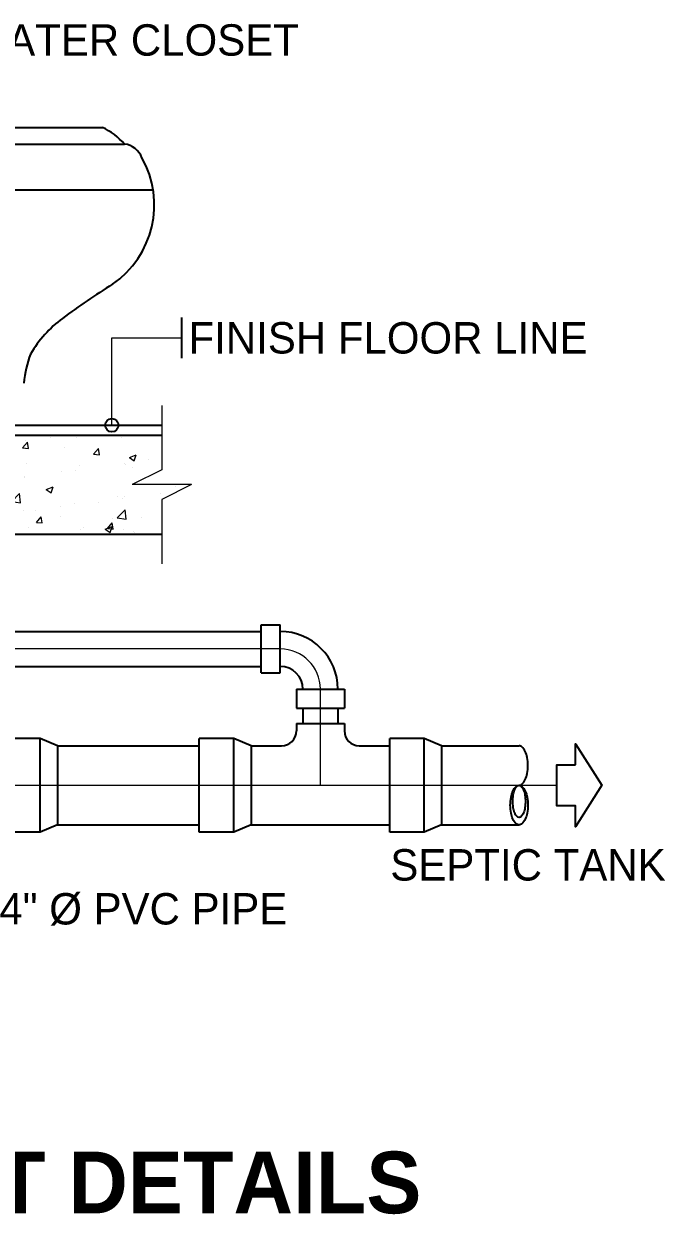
# Model space of a CAD drawing. Header units: millimetres. Extents: x 1634676 to 2568129, y -408635 to -190573.
# Drawn here: x 2531775 to 2535932, y -335796 to -328079 of the extents above; entities that cross this region are included whole.
import ezdxf
from ezdxf.enums import TextEntityAlignment as Align

# ---------------------------------------------------------------- set-up
doc = ezdxf.new("R2010")
doc.units = ezdxf.units.MM
doc.header["$MEASUREMENT"] = 0
doc.layers.get('0').update_dxf_attribs({"lineweight": 15})
for name, color, linetype in [('2', 2, 'Continuous'), ('FLR.PLAN', 1, 'Continuous'), ('TXT', 4, 'Continuous'), ('WALL', 4, 'Continuous'), ('windoor', 1, 'Continuous')]:
    doc.layers.add(name, color=color, linetype=linetype)
doc.layers.add('thin', color=250, linetype='Continuous', lineweight=5)
doc.styles.add('specs100', font='GOTHIC.TTF', dxfattribs={"height": 0.21})
doc.styles.add('txt100-2', font='GOTHICB.TTF', dxfattribs={"height": 0.2})

# ---------------------------------------------------------------- blocks, each defined once
blk = doc.blocks.new('*X130')
at = {"color": 0}
for p, q in [((52.73377979560201, 31.64898735213869), (52.73756166549486, 31.65349440917021)), ((52.7337798109257, 31.64898736470053), (52.79355149281121, 31.64375802013567)), ((52.79357573306154, 31.64371648144116), (52.79177207876143, 31.65349440917022)), ((52.15663036528289, 31.60854509573719), (52.15663036528289, 31.60854509573719)), ((52.37235185042881, 31.58697662628387), (52.4423703824161, 31.61385422249976)), ((52.37235187177753, 31.58697662007455), (52.42209412613084, 31.55342504586631)), ((52.42211821457142, 31.55338406915817), (52.44239453876797, 31.61381322187697)), ((52.45644699684919, 31.58312521351215), (52.45644699684919, 31.58312521351215)), ((53.45103997820277, 31.58623521715609), (53.49924904892926, 31.64368855039002)), ((53.45103999355177, 31.58623522992222), (53.51081167543727, 31.58100588535736)), ((53.51083586097549, 31.58096378321923), (53.49927329912473, 31.64364646810656)), ((53.80948128639474, 31.5068888902093), (53.87949981838203, 31.53376648642519)), ((53.85924757437737, 31.47329520909524), (53.87952389857392, 31.53372436181404)), ((54.16830016080352, 31.5234830821735), (54.21650923153001, 31.58093641540743)), ((54.19643081443643, 31.59999609329101), (54.19643081443643, 31.59999609329101)), ((54.20178753049952, 31.56003303988428), (54.20178753049952, 31.56003303988428)), ((54.22809598888944, 31.51821108499731), (54.21653342703868, 31.58089376988464)), ((54.44677064193331, 31.63295395682657), (54.44677064193331, 31.63295395682657)), ((54.58791516534399, 31.53348443296419), (54.58791516534399, 31.53348443296419)), ((54.71522426312517, 31.63044363277124), (54.71522426312517, 31.63044363277124)), ((55.17110133468638, 31.63358941529651), (55.17110133468638, 31.63358941529651)), ((51.8732608275068, 31.48302023117984), (51.8732608275068, 31.48302023117984)), ((52.07256009343961, 31.45966938038361), (52.07256009343961, 31.45966938038361)), ((52.60638252961202, 31.43711450864923), (52.60638252961202, 31.43711450864923)), ((52.93580867319962, 31.43403203988321), (52.93580867319962, 31.43403203988321)), ((53.14020496578443, 31.41455963691485), (53.14020496578443, 31.41455963691485)), ((53.17729412526909, 31.42103813839737), (53.17729412526909, 31.42103813839737)), ((53.18614850069651, 31.46698990341877), (53.18614850069651, 31.46698990341877)), ((53.56488043774131, 31.51685090884683), (53.56488043774131, 31.51685090884683)), ((53.68240064782168, 31.48505673627975), (53.68240064782168, 31.48505673627975)), ((53.80948130817837, 31.50688888412353), (53.85922356253167, 31.47333730991528)), ((54.00472899600161, 31.43337945063187), (54.00472899600161, 31.43337945063187)), ((54.16830017617783, 31.5234830951439), (54.22807185806334, 31.51825375057904)), ((54.88556034340427, 31.4607309471909), (54.93376941413077, 31.51818428042483)), ((54.88556035880389, 31.46073096036559), (54.9453320406894, 31.45550161580073)), ((54.9453561168034, 31.45545838677538), (54.93379355495264, 31.51814107166271)), ((55.24661072236069, 31.42680115413473), (55.31662925434797, 31.45367875035063)), ((55.24661074457921, 31.42680114817251), (55.29635299893252, 31.39324957396427)), ((55.29637693418332, 31.39320634903233), (55.31665325837987, 31.45363550175113)), ((51.92350695636921, 31.3148087668092), (52.00139545180042, 31.39598531686809)), ((51.92350695598728, 31.31480877992195), (52.01244371004427, 31.30101552875313)), ((51.92552635945971, 31.30102585001098), (51.92552635945971, 31.30102585001098)), ((52.01246763439222, 31.30097791720707), (52.00141944992579, 31.39594772710179)), ((52.30425829650451, 31.35088685543904), (52.30425829650451, 31.35088685543904)), ((52.66385739264343, 31.35062754551041), (52.66385739264343, 31.35062754551041)), ((53.42154282665922, 31.33327446829956), (53.42154282665922, 31.33327446829956)), ((53.67402740195685, 31.39200476518047), (53.67402740195685, 31.39200476518047)), ((54.20784983812924, 31.3694498934461), (54.20784983812924, 31.3694498934461)), ((54.56243304153596, 31.28840325037227), (54.56243304153596, 31.28840325037227)), ((54.70306440780788, 31.29754977893993), (54.70306440780788, 31.29754977893993)), ((54.74167227430167, 31.34689502171171), (54.74167227430167, 31.34689502171171)), ((55.19398341823108, 31.37154843481645), (55.19398341823108, 31.37154843481645)), ((55.20817093036047, 31.36156837682231), (55.20817093036047, 31.36156837682231)), ((55.27549471047406, 31.32434014997733), (55.27549471047406, 31.32434014997733)), ((55.44432324572796, 31.40450629835201), (55.44432324572796, 31.40450629835201)), ((52.14447050996559, 31.27565124190587), (52.14447050996559, 31.27565124190587)), ((52.83835665731683, 31.23316948596724), (52.83835665731683, 31.23316948596724)), ((52.96925890254727, 31.18435773561853), (53.03927743453455, 31.21123533183442)), ((52.96925892401716, 31.18435772957561), (53.01900117837047, 31.15080615536737)), ((52.99074800499486, 31.14928975248019), (53.06863650042607, 31.23046630253907)), ((53.01902494579588, 31.15076471238529), (53.03930126999244, 31.21119386510409)), ((53.07970853412486, 31.1354582362455), (53.06866034965844, 31.23042804614022)), ((53.93336127699428, 31.20558438140865), (53.93336127699428, 31.20558438140865)), ((54.18370110449116, 31.23854224494421), (54.18370110449116, 31.23854224494421)), ((54.18962767518222, 31.22713918605297), (54.18962767518222, 31.22713918605297)), ((52.25517048797445, 31.13306450363492), (52.25517048797445, 31.13306450363492)), ((52.92307896325436, 31.07257819153642), (52.92307896325436, 31.07257819153642)), ((52.99074800467119, 31.14928976589615), (53.07968475872818, 31.13549651472733)), ((53.16513426995179, 31.08814428456606), (53.16513426995179, 31.08814428456606)), ((53.30181090029916, 31.12243919696447), (53.30181090029916, 31.12243919696447)), ((53.67024079250439, 31.15216288244844), (53.67024079250439, 31.15216288244844)), ((54.0579890536205, 30.98377073815117), (54.13587754905171, 31.06494728821006)), ((54.14694943385751, 30.96993855528392), (54.13590124939108, 31.06490836517864)), ((54.40638833851321, 31.10426999954396), (54.4764068705005, 31.13114759575986)), ((54.406388360418, 31.10426999362459), (54.4561306147713, 31.07071841941634)), ((54.45615430560183, 31.07067585232237), (54.47643062979838, 31.13110500504117)), ((55.55998564533062, 31.05995559189771), (55.55998564533062, 31.05995559189771)), ((55.71300017724182, 31.137030612699), (55.71300017724182, 31.137030612699)), ((51.87782536751114, 30.94867402921341), (51.87782536751114, 30.94867402921341)), ((52.04118875906236, 30.95647514355668), (52.04118875906236, 30.95647514355668)), ((52.1323106546483, 30.94275738807456), (52.1323106546483, 30.94275738807456)), ((52.15527094688412, 30.95954735333161), (52.20348001761062, 31.01700068656553)), ((52.15527096191265, 30.95954736577883), (52.21504264379816, 30.95431802121397)), ((52.21506635134752, 30.95427693938021), (52.20350378949676, 31.01695962426753)), ((52.41164780368354, 30.92611915747903), (52.41164780368354, 30.92611915747903)), ((52.65169753732614, 31.0177336916791), (52.65169753732614, 31.0177336916791)), ((52.67273913575747, 31.03962032800085), (52.67273913575747, 31.03962032800085)), ((52.87253112948488, 30.89679521834902), (52.92074020021138, 30.95424855158294)), ((52.93232647926147, 30.89152424115828), (52.92076391741071, 30.9542069260456)), ((54.0579890533551, 30.98377075187035), (54.1469258074121, 30.96997750070153)), ((54.54662783855705, 30.93682064803436), (54.54662783855705, 30.93682064803436)), ((54.69090455249059, 30.96465592510862), (54.69090455249059, 30.96465592510862)), ((54.93091388078894, 30.97713672293408), (54.93091388078894, 30.97713672293408)), ((55.12981400789943, 31.03692563036669), (55.12981400789943, 31.03692563036669)), ((55.18125370828582, 31.01009458646965), (55.18125370828582, 31.01009458646965)), ((55.19601107504318, 31.028674522991), (55.19601107504318, 31.028674522991)), ((52.08867322896437, 30.8143491271267), (52.08867322896437, 30.8143491271267)), ((52.12903651869979, 30.86182658102776), (52.19905505068708, 30.88870417724365)), ((52.12903653985595, 30.8618265750277), (52.17877879420925, 30.82827500081945)), ((52.17880231721439, 30.82823421567534), (52.19907864141094, 30.88866336839414)), ((52.87253114453871, 30.89679523100052), (52.93230282642422, 30.89156588643566)), ((52.94547023985595, 30.90356428574465), (52.94547023985595, 30.90356428574465)), ((53.47929267602836, 30.88100941401027), (53.47929267602836, 30.88100941401027)), ((53.56616595466573, 30.78173884495319), (53.63618448665302, 30.80861644116909)), ((53.58979131208563, 30.83404308336642), (53.63800038281212, 30.89149641660035)), ((53.58979132716478, 30.8340430962222), (53.64956300905028, 30.82881375165734)), ((53.61593167702034, 30.74814535561242), (53.63620800121689, 30.80857450833122)), ((53.64958660717542, 30.82877154293635), (53.63802404532466, 30.89145422782367)), ((53.65808093718709, 30.81926902861712), (53.65808093718709, 30.81926902861712)), ((53.67029173955213, 30.81117266952629), (53.67029173955213, 30.81117266952629)), ((53.92063156704902, 30.84413053306185), (53.92063156704902, 30.84413053306185)), ((53.96344166921466, 30.83671566570205), (53.96344166921466, 30.83671566570205)), ((54.01311511220077, 30.85845454227589), (54.01311511220077, 30.85845454227589)), ((54.17746781986494, 30.89424533222166), (54.17746781986494, 30.89424533222166)), ((54.29936350409382, 30.89399153848991), (54.29936350409382, 30.89399153848991)), ((54.30705149468638, 30.77129094838383), (54.35526056541288, 30.82874428161775)), ((54.36684673508937, 30.76601884471443), (54.35528417323862, 30.82870152960176)), ((54.54693754837319, 30.83589967054151), (54.54693754837319, 30.83589967054151)), ((55.08075998454558, 30.81334479880714), (55.08075998454558, 30.81334479880714)), ((55.12523010224614, 30.81825172382215), (55.20311859767735, 30.89942827388104)), ((55.12523010203901, 30.81825173784455), (55.21416685609601, 30.80445848667573)), ((55.21419033359016, 30.80441887432235), (55.20314214912374, 30.89938868421707)), ((55.36942914236273, 30.81735881289159), (55.36942914236273, 30.81735881289159)), ((52.62249566513677, 30.79179425539233), (52.62249566513677, 30.79179425539233)), ((52.63953768200885, 30.68483983784779), (52.63953768200885, 30.68483983784779)), ((53.03874136285702, 30.72802748508211), (53.03874136285702, 30.72802748508211)), ((53.1529744146345, 30.75525043073475), (53.1529744146345, 30.75525043073475)), ((53.15631810130918, 30.76923938365794), (53.15631810130918, 30.76923938365794)), ((53.38025549987227, 30.73661068336973), (53.38025549987227, 30.73661068336973)), ((53.56616597625679, 30.78173883907667), (53.6159082306101, 30.74818726486843)), ((53.69014053748158, 30.74668451192356), (53.69014053748158, 30.74668451192356)), ((54.223962973654, 30.72412964018918), (54.223962973654, 30.72412964018918)), ((54.30705150979084, 30.77129096144389), (54.36682319167635, 30.76606161687903)), ((54.75778540982641, 30.7015747684548), (54.75778540982641, 30.7015747684548)), ((54.78624297302034, 30.71725383055927), (54.78624297302034, 30.71725383055927)), ((55.00329539063168, 30.70165110887862), (55.07331392261897, 30.72852870509452)), ((55.00329541265763, 30.70165110312565), (55.05303766701093, 30.66809952891741)), ((55.02431167728714, 30.70853881340123), (55.07252074801363, 30.76599214663516)), ((55.0243116924169, 30.70853882666557), (55.08408337430241, 30.70330948210071)), ((55.05306103682629, 30.6680564955495), (55.07333736102284, 30.7284856482683)), ((55.08410686300333, 30.7032661464925), (55.07254430115258, 30.76594883137982)), ((55.18385121972589, 30.69578066915969), (55.18385121972589, 30.69578066915969)), ((52.66000942581222, 30.67816647965405), (52.66000942581222, 30.67816647965405)), ((55.2916078459988, 30.67901989672043), (55.2916078459988, 30.67901989672043)), ((55.29691610788846, 30.66554388001535), (55.29691610788846, 30.66554388001535))]:
    blk.add_line(p, q, dxfattribs=at)
blk = doc.blocks.new('hgsdfhsdfh')
at = {"layer": '2'}
for p, q in [((1830.446907597138, -1231.712739445798), (1831.895200931209, -1231.712739445798)), ((1830.446907597138, -1231.773343575436), (1831.974959142628, -1231.773343575436)), ((1832.079428948266, -1231.94138541707), (1831.13034808516, -1231.94138541707)), ((1832.600486580345, -1233.881330879843), (1832.774951273686, -1233.881330879843)), ((1832.600486580345, -1233.881330879843), (1832.600486580345, -1233.90835222958)), ((1832.774951273686, -1233.881330879843), (1832.774951273686, -1233.90835222958)), ((1831.668804585564, -1233.935344034835), (1831.543112121963, -1233.935344034835)), ((1831.731837874343, -1233.96233584009), (1831.668804585564, -1233.935344034835)), ((1831.668804585564, -1234.277240234732), (1831.668804585564, -1233.935344034835)), ((1831.731837874343, -1233.96233584009), (1831.731837874343, -1234.250142773481)), ((1831.731837874343, -1233.962335899032), (1832.246989964754, -1233.962335899032)), ((1832.246989964754, -1234.277240234732), (1832.246989964754, -1233.935344034835)), ((1832.372682428355, -1233.935344034835), (1832.246989964754, -1233.935344034835)), ((1832.372682428355, -1234.277240234732), (1832.372682428355, -1233.935344034835)), ((1832.435715717135, -1233.96233584009), (1832.372682428355, -1233.935344034835)), ((1832.435715717135, -1233.96233584009), (1832.546502969835, -1233.96233584009)), ((1832.435715717135, -1233.96233584009), (1832.435715717135, -1234.250142773481)), ((1832.828934884197, -1233.96233584009), (1832.939722136896, -1233.96233584009)), ((1833.065414600498, -1233.935344034835), (1832.939722136896, -1233.935344034835)), ((1832.939722136896, -1234.277240234732), (1832.939722136896, -1233.935344034835)), ((1833.065414600498, -1234.277240234732), (1833.065414600498, -1233.935344034835)), ((1833.128447889278, -1233.96233584009), (1833.065414600498, -1233.935344034835)), ((1833.128447889278, -1233.96233584009), (1833.410212549066, -1233.96233584009)), ((1833.128447889278, -1233.96233584009), (1833.128447889278, -1234.250142773481)), ((1831.731837874343, -1234.250142773481), (1831.668804585564, -1234.277240234732)), ((1831.731837874343, -1234.250248488419), (1832.246989964754, -1234.250248488419)), ((1832.435715717135, -1234.250142773481), (1832.372682428355, -1234.277240234732)), ((1832.435715717135, -1234.250248429478), (1832.939722136896, -1234.250248429478)), ((1833.128447889278, -1234.250142773481), (1833.065414600498, -1234.277240234732)), ((1833.128202115519, -1234.250248429478), (1833.410212549066, -1234.250248429478)), ((1831.668804585564, -1234.277240234732), (1831.543112121963, -1234.277240234732)), ((1832.372682428355, -1234.277240234732), (1832.246989964754, -1234.277240234732)), ((1833.065414600498, -1234.277240234732), (1832.939722136896, -1234.277240234732))]:
    blk.add_line(p, q, dxfattribs=at)
blk.add_lwpolyline([(1833.410212549066, -1234.106292134783, 0.1899301624457559), (1833.420748618385, -1234.102140122596, 0.1008952207842276), (1833.432807145309, -1234.085210223523, 0.05905506963682226), (1833.439499284956, -1234.063562961905, 0.04549439627454555), (1833.44216613351, -1234.034313987437, 0.04549439627454154), (1833.439499284956, -1234.005065012969, 0.05905506963683076), (1833.432807145309, -1233.98341775135, 0.1008952207842589), (1833.420748618385, -1233.966487852278, 0.1899301624458343), (1833.410212549066, -1233.96233584009, 0.1899301624458036)], format="xyb", dxfattribs=at)
for points in [[(1833.410212549066, -1234.106292134783, -0.1899301624457559), (1833.420748618385, -1234.110444146972, -0.1008952207842276), (1833.432807145309, -1234.127374046045, -0.05905506963682226), (1833.439499284956, -1234.149021307662, -0.04549439627454555), (1833.44216613351, -1234.178270282131, -0.04549439627454154), (1833.439499284956, -1234.207519256599, -0.05905506963683076), (1833.432807145309, -1234.229166518216, -0.1008952207842589), (1833.420748618385, -1234.24609641729, -0.1899301624458465), (1833.410212549066, -1234.250248429478, -0.1899301624458036), (1833.399676479745, -1234.24609641729, -0.1008952207842171), (1833.387617952821, -1234.229166518216, -0.05905506963683235), (1833.380925813174, -1234.207519256599, -0.04549439627455579), (1833.37825896462, -1234.178270282131, -0.04549439627456682), (1833.380925813174, -1234.149021307662, -0.05905506963684082), (1833.387617952821, -1234.127374046045, -0.10089522078423), (1833.399676479745, -1234.110444146972, -0.1899301624458957)], [(1833.410212549066, -1234.106292134783, -0.2049808108184779), (1833.41760503905, -1234.109455695726, -0.0967002258945048), (1833.426504562658, -1234.12336238293, -0.05359204334226453), (1833.431319415118, -1234.140800951374, -0.04059986819479405), (1833.433252935647, -1234.164573607517, -0.040599868194776), (1833.431319415118, -1234.188346263661, -0.05359204334226811), (1833.426504562658, -1234.205784832104, -0.0967002258945377), (1833.41760503905, -1234.219691519307, -0.2049808108185106), (1833.410212549066, -1234.22285508025, -0.2049808108185431), (1833.40282005908, -1234.219691519307, -0.09670022589457063), (1833.393920535471, -1234.205784832104, -0.05359204334226453), (1833.389105683012, -1234.188346263661, -0.04059986819479405), (1833.387172162483, -1234.164573607517, -0.04059986819479841), (1833.389105683012, -1234.140800951374, -0.05359204334228271), (1833.393920535471, -1234.12336238293, -0.09670022589460421), (1833.40282005908, -1234.109455695726, -0.2049808108185757)]]:
    blk.add_lwpolyline(points, format="xyb", close=True, dxfattribs=at)
for centre, radius, start, end in [((1831.790132335579, -1231.933800283615), 0.2447596858221899, 40.96276080580387, 64.57860169196104), ((1831.96381293231, -1231.8532141899), 0.08064460961167583, 21.81723881457201, 82.05549141104278), ((1831.732937557804, -1231.99479285683), 0.3505832829520152, 304.5511821211344, 29.29638348114768), ((1833.284092096713, -1234.463802492315), 2.565603958478414, 121.8095675260745, 126.7233496797374), ((1831.998192110668, -1232.74561692184), 0.4195298871346576, 126.2729607467256, 150.2774437263769), ((1831.963759672341, -1232.671012844362), 0.3558525427557832, 157.9836093424533, 175.4583224021326), ((1832.546502969835, -1233.90835222958), 0.05398361051016098, 270, 0), ((1832.828934884197, -1233.90835222958), 0.05398361051016098, 180, 270)]:
    blk.add_arc(centre, radius, start, end, dxfattribs=at)
at = {"layer": 'FLR.PLAN'}
blk.add_lwpolyline([(1833.61473786239, -1234.031453269689), (1833.61473786239, -1233.955497388394), (1833.710866062121, -1234.106292193726), (1833.61473786239, -1234.257086999057), (1833.61473786239, -1234.181131117762), (1833.547671649616, -1234.181131117762), (1833.547671649616, -1234.031453269689)], close=True, dxfattribs=at)
at = {"layer": 'thin'}
for p, q in [((1831.928925737673, -1232.796309701888), (1831.928925737673, -1232.478247967338)), ((1831.928925737673, -1232.478247967338), (1832.184140902335, -1232.478247967338)), ((1832.111328548479, -1232.72433155454), (1832.111328548479, -1232.958260533418)), ((1832.111328548479, -1232.958260533418), (1832.003361327459, -1233.012244143928)), ((1832.219295769499, -1233.012244143928), (1832.003361327459, -1233.012244143928)), ((1832.219295769499, -1233.012244143928), (1832.111328548479, -1233.066227754438)), ((1832.111328548479, -1233.066227754438), (1832.111328548479, -1233.300156733316)), ((1832.542230305653, -1233.610033512611), (1829.777971413797, -1233.610033512611)), ((1832.687718927016, -1234.106292193726), (1832.687718927016, -1233.754583318801)), ((1831.031351975075, -1234.106292193726), (1833.547671649616, -1234.106292193726))]:
    blk.add_line(p, q, dxfattribs=at)
blk.add_arc((1832.541504880278, -1233.756255319493), 0.1462236063351894, 0, 90, dxfattribs=at)
at = {"layer": 'WALL'}
for p, q in [((1832.184140902335, -1232.552473785155), (1832.184140902335, -1232.404022149521)), ((1829.794418103728, -1232.796309701888), (1832.111328548479, -1232.796309701888)), ((1830.821309089651, -1232.832298775561), (1832.111328548479, -1232.832298775561)), ((1830.767317587087, -1233.192189512295), (1832.111328548479, -1233.192189512295))]:
    blk.add_line(p, q, dxfattribs=at)
blk.add_circle((1831.928925737673, -1232.796309701888), 0.02408882666454703, dxfattribs=at)
at = {"layer": 'windoor'}
for p, q in [((1832.472768638202, -1233.52280116594), (1832.541504880278, -1233.52280116594)), ((1832.472768638201, -1233.697265859282), (1832.472768638202, -1233.52280116594)), ((1832.541504880278, -1233.697265859282), (1832.541504880278, -1233.52280116594)), ((1830.794309392342, -1233.546586575179), (1832.472768638201, -1233.546586575179)), ((1830.777843540146, -1233.673464929755), (1832.472768638201, -1233.673464929755)), ((1832.472768638201, -1233.697265859282), (1832.541504880278, -1233.697265859282)), ((1832.600486580345, -1233.756255319493), (1832.774951273686, -1233.756255319493)), ((1832.600486580345, -1233.756255319493), (1832.600486580345, -1233.824991561569)), ((1832.774951273686, -1233.756255319493), (1832.774951273686, -1233.824991561569)), ((1832.600486580345, -1233.824991561569), (1832.774951273686, -1233.824991561569)), ((1832.624279749728, -1233.824991561569), (1832.624279749728, -1233.881330879843)), ((1832.751158104304, -1233.824991561569), (1832.751158104304, -1233.881330879843))]:
    blk.add_line(p, q, dxfattribs=at)
for radius in [0.2096687443140978, 0.08277486944891346]:
    blk.add_arc((1832.541504880278, -1233.756255319493), radius, 0, 90, dxfattribs=at)
at = {"layer": 'thin', "xscale": 0.3598907367343361, "yscale": 0.3598907367343361, "zscale": 0.3598907367343361}
blk.add_blockref('*X130', (1812.110024259244, -1244.224098198696), dxfattribs=at)
at = {"style": 'txt100-2'}
blk.add_text('WATER CLOSET DETAILS', height=0.2244668911335579, dxfattribs=at).set_placement((1831.17068413457, -1235.55109525899), align=Align.MIDDLE_CENTER)
at = {"layer": 'TXT', "style": 'specs100'}
for s, p in [('WATER CLOSET', (1831.404522434999, -1231.394677711249)), ('FINISH FLOOR LINE', (1832.208015761279, -1232.478247967338)), ('4" %%C PVC PIPE', (1831.51998071891, -1234.55543058035))]:
    blk.add_text(s, height=0.1141930296393704, dxfattribs=at).set_placement(p, align=Align.MIDDLE_LEFT)
blk.add_text('SEPTIC TANK', height=0.1141930296393704, dxfattribs=at).set_placement((1832.941972717214, -1234.452714878054))

msp = doc.modelspace()

# ---------------------------------------------------------------- block references
at = {"layer": 'WALL', "xscale": 1782, "yscale": 1782, "zscale": 1782}
msp.add_blockref('hgsdfhsdfh', (-732152.0442599971, 1866161.398196517), dxfattribs=at)

doc.saveas('drawing.dxf')
